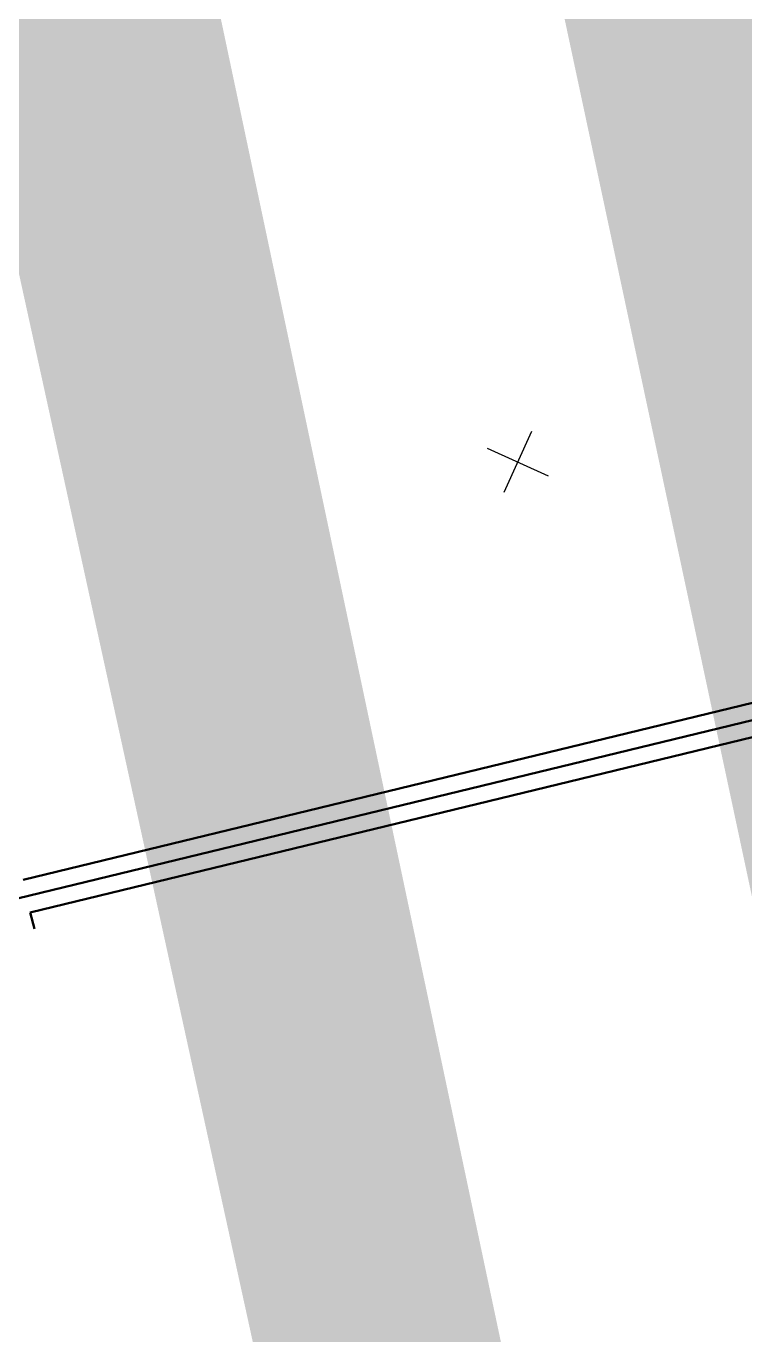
# Model space of a CAD drawing. Extents: x 9060 to 19887, y -4671 to 10703.
# Drawn here: x 10344.5 to 10365.99, y 10045.62 to 10084.74 of the extents above; entities that cross this region are included whole.
import ezdxf

# ---------------------------------------------------------------- set-up
doc = ezdxf.new("R2010")
doc.units = 0
for name, color, linetype, lineweight in [('-СЕТИ', 250, 'Continuous', 50), ('МГТ_НВК_В_демонтаж', 4, 'B1', 30), ('МГТ_НВК_В_переустройство', 4, 'В1', 50)]:
    doc.layers.add(name, color=color, linetype=linetype, lineweight=lineweight)
doc.layers.add('МГТ_ГП_ЗДАНИЯ', color=12, linetype='Continuous', lineweight=50, true_color=0xbd0000)
doc.styles.add('1409_тхт0', font='calibri.ttf', dxfattribs={"width": 0.8, "oblique": 7})
doc.styles.get("Standard").update_dxf_attribs({"font": 'arial.ttf'})
doc.linetypes.add('B1', pattern='A,16.258147,-2.141853,["В1",1409_тхт0,S=3,R=0,X=0,Y=-1.5],-6.426757,15.173243', length=40)
doc.linetypes.add('В1', pattern='A,15,-0.65,["B1",Standard,S=1,R=0,X=0,Y=-1.25],-4', length=19.65)

# ---------------------------------------------------------------- blocks, each defined once
blk = doc.blocks.new('демонтаж В')
at = {"layer": 'МГТ_НВК_В_демонтаж'}
for p, q in [((9310.326706142128, 14043.76035587103), (9308.794617255895, 14045.0459310904)), ((9308.917874089326, 14043.6370990376), (9310.203449308694, 14045.16918792384))]:
    blk.add_line(p, q, dxfattribs=at)
blk = doc.blocks.new('НВК_переустройства_М.Пасс.(корр. 08.2017)')
at = {"layer": 'МГТ_НВК_В_переустройство'}
blk.add_line((10343.55457472599, 10058.49794256085), (10383.29016685431, 10068.14516036906), dxfattribs=at)
at = {"layer": 'МГТ_НВК_В_переустройство', "linetype": 'ByBlock'}
for p, q in [((10381.87436023422, 10068.31596210678), (10344.40396679225, 10059.21868800825)), ((10382.08328169297, 10067.33763476776), (10344.612888251, 10058.24036066923)), ((10344.74207009794, 10057.75733680809), (10344.612888251, 10058.24036066923))]:
    blk.add_line(p, q, dxfattribs=at)
at = {"layer": 'МГТ_НВК_В_демонтаж', "color": 3, "rotation": 195.448619213123}
blk.add_blockref('демонтаж В', (15591.33308189281, 26088.51396241455, 141.1431121826172), dxfattribs=at)

msp = doc.modelspace()

# ---------------------------------------------------------------- hatches: boundary and pattern name
at = {"layer": 'МГТ_ГП_ЗДАНИЯ', "lineweight": 30, "true_color": 0xf6dfe2, "transparency": 33554610}
h = msp.add_hatch(color=254, dxfattribs=at)
h.dxf.hatch_style = 1
h.paths.add_polyline_path([(10291.90834725219, 10323.99266162731), (10287.80998140699, 10322.18408028), (10296.32315056621, 10304.95463927573), (10303.29970376465, 10289.09093568263), (10309.15069223942, 10273.90486482043), (10315.27435248495, 10256.20568886873), (10321.93265312132, 10232.9405036501), (10325.46276854758, 10219.40226512785), (10351.78944494803, 10119.84110538501), (10353.24688656053, 10114.27664144853), (10355.39620119861, 10105.66381626525), (10359.46570482906, 10090.26810495374), (10371.31271666309, 10034.79292461435), (10381.092, 9986.825499999999), (10387.14361129827, 9948.980234635983), (10390.07826983306, 9917.465105038342), (10396.09969731886, 9917.909673900509), (10391.58165290797, 9959.999637121191), (10387.8141576757, 9987.289517619798), (10385.42605471212, 10002.4921216416), (10376.52220724832, 10049.02088126559), (10366.81612001809, 10091.20059254113), (10363.27690380225, 10106.94623148453), (10344.78569781555, 10177.3607932396), (10335.43673135002, 10212.63514578055), (10327.10428265015, 10242.5280704997), (10318.30148591604, 10269.06644955299), (10311.51979140037, 10287.06287907643), (10303.1074349563, 10304.4297313609)])
h = msp.add_hatch(color=254, dxfattribs=at)
h.dxf.hatch_style = 1
h.paths.add_polyline_path([(10379.32087208349, 9914.852113419971), (10363.04394254124, 9991.648443682509), (10339.05241493446, 10101.22979397458), (10290.48770532911, 10282.51184293888), (10278.42239876369, 10318.54140526142), (10280.28677185524, 10319.19959229039), (10296.62609594459, 10277.92628025918), (10311.81037724289, 10234.50278411367), (10345.62711904617, 10107.12701212909), (10365.114, 10015.081), (10382.27427263967, 9915.558710405294)])

# ---------------------------------------------------------------- next in the draw order: block references
at = {"layer": '-СЕТИ'}
msp.add_blockref('НВК_переустройства_М.Пасс.(корр. 08.2017)', (0, 0), dxfattribs=at)

doc.saveas('drawing.dxf')
